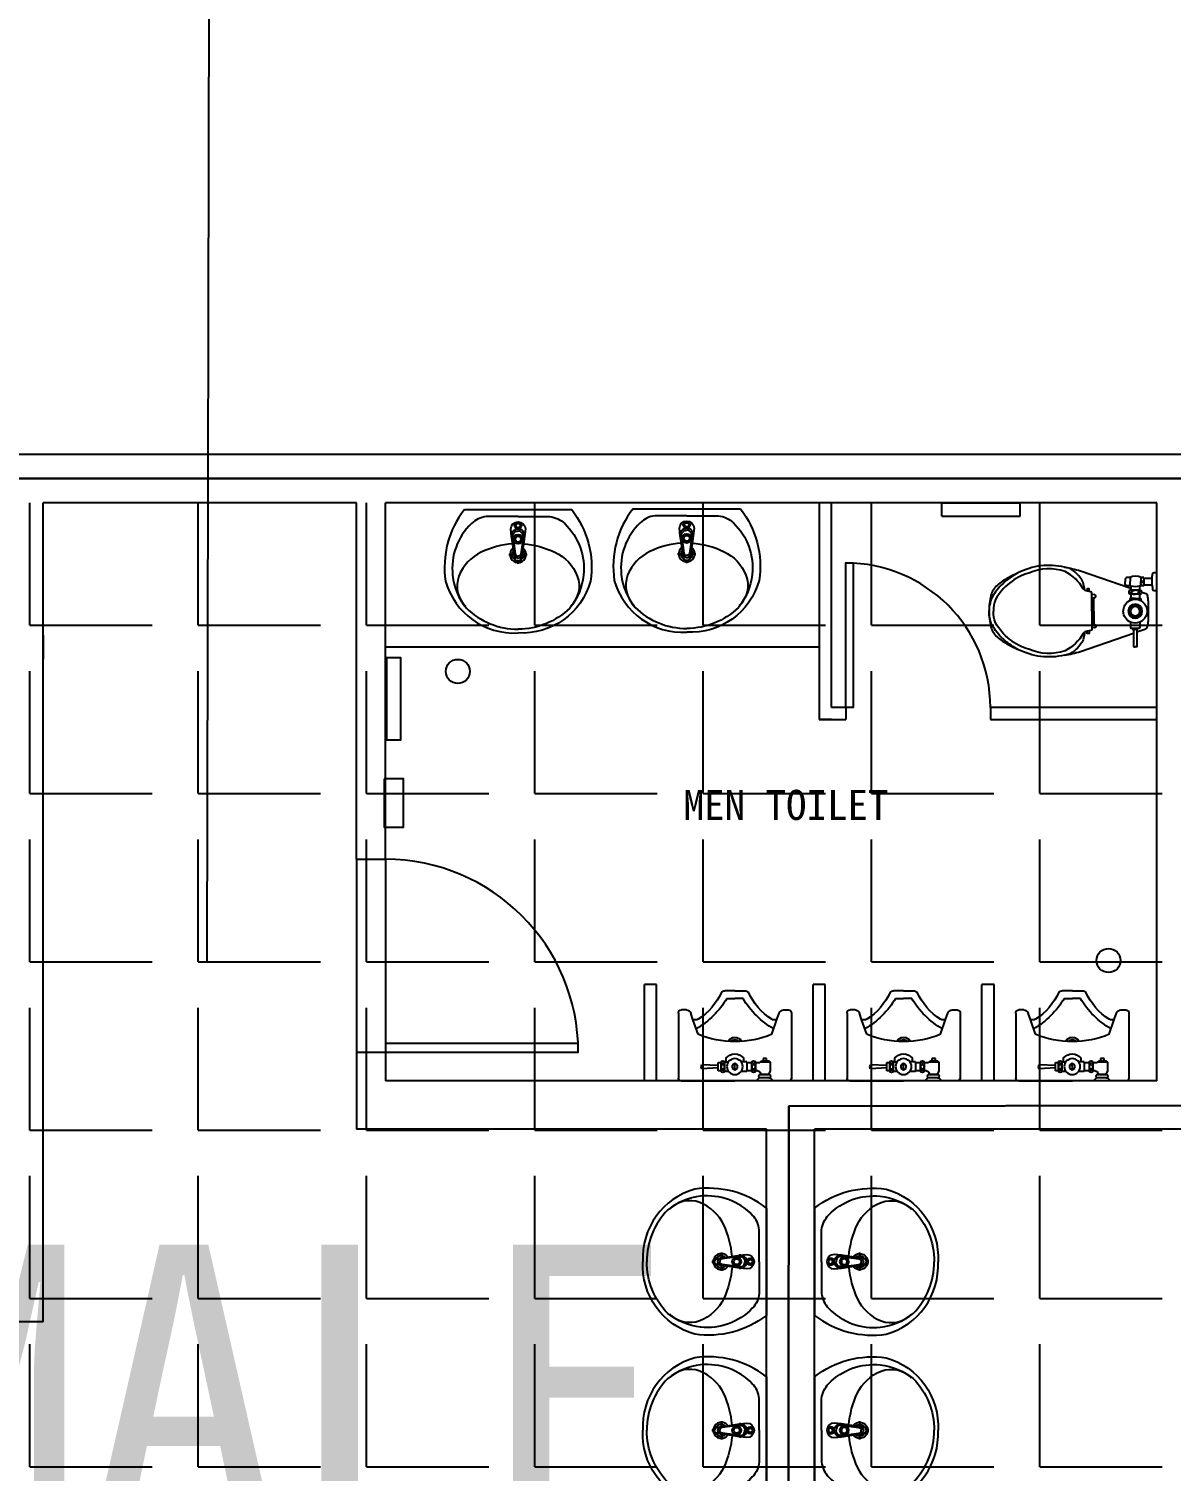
# Model space of a CAD drawing. Header units: inches. Extents: x -449189 to -231461, y -105857 to 48108.
# Drawn here: x -282248 to -277508, y -43477 to -37491 of the extents above; entities that cross this region are included whole.
import ezdxf
from ezdxf.enums import TextEntityAlignment as Align

# ---------------------------------------------------------------- set-up
doc = ezdxf.new("R2010")
doc.units = ezdxf.units.IN
doc.header["$MEASUREMENT"] = 0
for name, color, linetype in [('HATCH', 90, 'Continuous'), ('NEW AREA', 6, 'Continuous'), ('SANI', 7, 'Continuous'), ('SANI-DETL', 15, 'Continuous'), ('Shop-no.', 3, 'Continuous'), ('WALL', 255, 'Continuous'), ('WC-DET', 15, 'Continuous'), ('WC-DET1', 15, 'Continuous'), ('WC-OUTL', 7, 'Continuous')]:
    doc.layers.add(name, color=color, linetype=linetype)
doc.styles.add('BLKBLD', font='STXIHEI.TTF', dxfattribs={"height": 0.45})
doc.styles.get("Standard").update_dxf_attribs({"font": 'arial.ttf'})
pattern_1 = [(0, (-380034.3, -67208.1), (0, 698.5), [508, -190.5]), (90, (-380034.3, -67208.1), (-698.5, 4e-14), [508, -190.5])]

# ---------------------------------------------------------------- blocks, each defined once
blk = doc.blocks.new('A$C3095')
at = {"layer": 'WC-DET', "color": 7}
blk.add_lwpolyline([(0.2626, 0.4151, 0.462811), (0.2356, 0.4461, 0.462811), (0.2086, 0.4151)], format="xyb", dxfattribs=at)
at = {"layer": 'WC-DET', "color": 15}
blk.add_circle((0.2356, 0.4606), 0.0143, dxfattribs=at)
at = {"layer": 'WC-DET1', "color": 15}
for p, q in [((0.1973, 0.3404), (0.2196, 0.3404)), ((0.2516, 0.3404), (0.2739, 0.3404))]:
    blk.add_line(p, q, dxfattribs=at)
at = {"layer": 'WC-DET1'}
blk.add_line((0.2356, 0.3021), (0.2356, 0.3047), dxfattribs=at)
at = {"layer": 'WC-DET1', "color": 15}
for points in [[(0.2356, 0.4979), (0.1039, 0.4979, 0.162185), (0.0421, 0.4687, 0.233161), (-0.0359, 0.2543, 0.143977), (0.021, 0.1178, 0.196219), (0.2356, 0.0305, 0.668877)], [(0.2356, 0.4979), (0.3673, 0.4979, -0.162185), (0.4291, 0.4687, -0.233161), (0.5071, 0.2543, -0.143977), (0.4502, 0.1178, -0.196219), (0.2356, 0.0305, -0.668877)], [(0.2136, 0.4171, -0.414214), (0.2356, 0.4381, -0.685598)], [(0.2576, 0.4171, 0.414214), (0.2356, 0.4381, 0.685598)], [(0.2136, 0.4171), (0.2236, 0.3435, 0.389882), (0.2356, 0.3335, 1.391857)], [(0.2576, 0.4171), (0.2476, 0.3435, -0.389882), (0.2356, 0.3335, -1.391857)], [(0.2476, 0.3222, -0.389882), (0.2356, 0.3122, -0.230616), (0.2263, 0.3162, -0.146126), (0.2236, 0.3222)]]:
    blk.add_lwpolyline(points, format="xyb", dxfattribs=at)
at = {"layer": 'WC-DET1', "color": 7}
for points in [[(0.2236, 0.3222), (0.2216, 0.3342, -0.090943), (0.2196, 0.3405), (0.2136, 0.3821), (0.2086, 0.4151), (0.2054, 0.4465, -0.413838), (0.2356, 0.4759, -0.413838), (0.2658, 0.4465), (0.2626, 0.4151), (0.2576, 0.3821), (0.2516, 0.3405, -0.090943), (0.2496, 0.3342), (0.2476, 0.3222, -0.482882)], [(0.2132, 0.3847, 0.090194), (0.0828, 0.3501, 0.192225), (-0.0099, 0.251, 0.303637), (0.0178, 0.126)], [(0.258, 0.3847, -0.090194), (0.3884, 0.3501, -0.192225), (0.4811, 0.251, -0.303637), (0.4535, 0.126)], [(0.2216, 0.3342, 0.245866), (0.2356, 0.3245, 0.245866), (0.2496, 0.3342)], [(0.2476, 0.3222), (0.2466, 0.3147, -0.409667), (0.2356, 0.3047, -0.409667), (0.2246, 0.3147), (0.2236, 0.3222)]]:
    blk.add_lwpolyline(points, format="xyb", dxfattribs=at)
at = {"layer": 'WC-DET1', "color": 15}
for centre, radius in [((0.2356, 0.4041), 0.019), ((0.2356, 0.4606), 0.0089), ((0.2356, 0.4041), 0.012)]:
    blk.add_circle(centre, radius, dxfattribs=at)
for radius, start, end in [(0.0335, 126.39608, 256.26016), (0.0335, 283.73984, 53.60392), (0.0244, 138.65575, 241.67352), (0.0244, 298.32648, 41.34425)]:
    blk.add_arc((0.2356, 0.3404), radius, start, end, dxfattribs=at)
at = {"layer": 'WC-OUTL'}
blk.add_line((0.0129, 0.5272), (0.4583, 0.5272), dxfattribs=at)
for points in [[(0.0129, 0.5272, 0.204824), (-0.0652, 0.2299, 0.352064), (0.2356, 0.0149, 0.821397)], [(0.4583, 0.5272, -0.204824), (0.5364, 0.2299, -0.352064), (0.2356, 0.0149, -0.821397)]]:
    blk.add_lwpolyline(points, format="xyb", dxfattribs=at)
blk = doc.blocks.new('A$C759B7A6F')
at = {"layer": 'SANI'}
for p, q in [((0, 0.0931), (0, 0.3621)), ((0.012, 0.3741), (0.2346, 0.3741)), ((0.4572, 0.3741), (0.2346, 0.3741)), ((0.4692, 0.0931), (0.4692, 0.3621)), ((0.033, 0.0791), (0.013, 0.0791)), ((0.0604, 0.1192), (0.051, 0.0921)), ((0.4088, 0.1192), (0.4182, 0.0921)), ((0.4362, 0.0791), (0.4562, 0.0791)), ((0.2346, 0), (0.193, 0)), ((0.2346, 0), (0.2762, 0))]:
    blk.add_line(p, q, dxfattribs=at)
for centre, radius, start, end in [((0.012, 0.3621), 0.012, 90, 180), ((0.4572, 0.3621), 0.012, 360, 90), ((0.07, 0.093), 0.0279, 64.37031, 110.07836), ((0.3993, 0.093), 0.0279, 69.92164, 115.62969), ((0.013, 0.0922), 0.013, 175.75781, 270), ((0.0328, 0.0985), 0.0193, 270.78317, 340.89214), ((-0.0661, -0.1082), 0.2705, 24.99848, 56.79132), ((0.5354, -0.1082), 0.2705, 123.20868, 155.00152), ((0.4365, 0.0985), 0.0193, 199.10786, 269.21683), ((0.4562, 0.0922), 0.013, 270, 4.24219), ((0.193, 0.0191), 0.0191, 222.73178, 270), ((0.2762, 0.0191), 0.0191, 270, 317.26822)]:
    blk.add_arc(centre, radius, start, end, dxfattribs=at)
at = {"layer": 'SANI-DETL'}
for p, q in [((0.3352, 0.3611), (0.3222, 0.3741)), ((0.3402, 0.3611), (0.3352, 0.3611)), ((0.3752, 0.3611), (0.3402, 0.3611)), ((0.3752, 0.3611), (0.3812, 0.3611)), ((0.3812, 0.3611), (0.3932, 0.3741)), ((0.1652, 0.3201), (0.0972, 0.3231)), ((0.1652, 0.3101), (0.0972, 0.3071)), ((0.1772, 0.3321), (0.1652, 0.3321)), ((0.1652, 0.3321), (0.1652, 0.2971)), ((0.1772, 0.3321), (0.1772, 0.2971)), ((0.2077, 0.3341), (0.1909, 0.3341)), ((0.1912, 0.2971), (0.1912, 0.3321)), ((0.223, 0.3209), (0.2342, 0.3274)), ((0.223, 0.3079), (0.223, 0.3209)), ((0.2342, 0.3014), (0.223, 0.3079)), ((0.2342, 0.3274), (0.2455, 0.3209)), ((0.2346, 0.3267), (0.2342, 0.3014)), ((0.2455, 0.3079), (0.2342, 0.3014)), ((0.2455, 0.3209), (0.2455, 0.3079)), ((0.2842, 0.3341), (0.2607, 0.3341)), ((0.2842, 0.3321), (0.2842, 0.3341)), ((0.3052, 0.3321), (0.2842, 0.3321)), ((0.2842, 0.2971), (0.2842, 0.3321)), ((0.3052, 0.3321), (0.3052, 0.2971)), ((0.3292, 0.3321), (0.3192, 0.3321)), ((0.3192, 0.2971), (0.3192, 0.3321)), ((0.3402, 0.3471), (0.3402, 0.3431)), ((0.3402, 0.3471), (0.3752, 0.3471)), ((0.3742, 0.3471), (0.3402, 0.3471)), ((0.3802, 0.3321), (0.3742, 0.3471)), ((0.3802, 0.2961), (0.3802, 0.3321)), ((0.1652, 0.2971), (0.1772, 0.2971)), ((0.1909, 0.2951), (0.2075, 0.2951)), ((0.1972, 0.2801), (0.1972, 0.2951)), ((0.2842, 0.2951), (0.261, 0.2951)), ((0.2712, 0.2951), (0.2712, 0.2801)), ((0.2842, 0.2971), (0.2842, 0.2951)), ((0.2842, 0.2971), (0.3052, 0.2971)), ((0.3192, 0.2971), (0.3382, 0.2971)), ((0.3802, 0.2961), (0.3392, 0.2961)), ((0.3392, 0.2961), (0.3442, 0.2911)), ((0.3442, 0.2911), (0.3732, 0.2911)), ((0.3512, 0.2811), (0.3512, 0.2911)), ((0.3662, 0.2811), (0.3512, 0.2811)), ((0.3662, 0.2911), (0.3662, 0.2811)), ((0.3732, 0.2911), (0.3802, 0.2961)), ((0.0816, 0.1802), (0.0604, 0.1192)), ((0.3877, 0.1802), (0.4088, 0.1192)), ((0.201, 0.0311), (0.2346, 0.0311)), ((0.2682, 0.0311), (0.2346, 0.0311))]:
    blk.add_line(p, q, dxfattribs=at)
blk.add_circle((0.2342, 0.3144), 0.033, dxfattribs=at)
for centre, radius, start, end in [((0.3402, 0.3541), 0.007, 90, 270), ((0.3752, 0.3541), 0.007, 270, 90), ((0.1137, 0.3124), 0.0197, 146.91515, 171.97276), ((0.1137, 0.3179), 0.0197, 188.02724, 213.08485), ((0.1842, 0.3321), 0.007, 0, 180), ((0.1948, 0.3151), 0.0166, 166.04315, 180), ((0.1948, 0.3151), 0.0166, 180, 193.95685), ((0.1948, 0.3381), 0.0166, 187.49937, 193.95685), ((0.1896, 0.3368), 0.0112, 193.95685, 210.96376), ((0.1896, 0.3164), 0.0112, 149.03624, 166.04315), ((0.1896, 0.3138), 0.0112, 193.95685, 210.96376), ((0.1863, 0.3348), 0.00736, 210.96376, 235.38051), ((0.1863, 0.3184), 0.00736, 124.61949, 149.03624), ((0.1863, 0.3118), 0.00736, 210.96376, 235.38051), ((0.1863, 0.2954), 0.00736, 124.61949, 149.03624), ((0.1842, 0.3318), 0.00372, 235.38051, 270), ((0.1842, 0.3214), 0.00372, 90, 124.61949), ((0.1842, 0.3088), 0.00372, 235.38051, 270), ((0.1842, 0.2984), 0.00372, 90, 124.61949), ((0.1842, 0.3318), 0.00372, 270, 304.61949), ((0.1842, 0.3214), 0.00372, 55.38051, 90), ((0.1842, 0.3088), 0.00372, 270, 304.61949), ((0.1842, 0.2984), 0.00372, 55.38051, 90), ((0.1821, 0.3348), 0.00736, 304.61949, 329.03624), ((0.1821, 0.3184), 0.00736, 30.96376, 55.38051), ((0.1821, 0.3118), 0.00736, 304.61949, 329.03624), ((0.1821, 0.2954), 0.00736, 30.96376, 55.38051), ((0.1788, 0.3368), 0.0112, 329.03624, 346.04315), ((0.1788, 0.3164), 0.0112, 13.95685, 30.96376), ((0.1788, 0.3138), 0.0112, 329.03624, 346.04315), ((0.1736, 0.3381), 0.0166, 346.04315, 352.50063), ((0.1736, 0.3151), 0.0166, 360, 13.95685), ((0.1736, 0.3151), 0.0166, 346.04315, 0), ((0.3122, 0.3321), 0.007, 0, 180), ((0.3228, 0.3151), 0.0166, 166.04315, 180), ((0.3228, 0.3151), 0.0166, 180, 193.95685), ((0.3228, 0.3381), 0.0166, 187.49937, 193.95685), ((0.3176, 0.3368), 0.0112, 193.95685, 210.96376), ((0.3176, 0.3164), 0.0112, 149.03624, 166.04315), ((0.3176, 0.3138), 0.0112, 193.95685, 210.96376), ((0.3143, 0.3348), 0.00736, 210.96376, 235.38051), ((0.3143, 0.3184), 0.00736, 124.61949, 149.03624), ((0.3143, 0.3118), 0.00736, 210.96376, 235.38051), ((0.3143, 0.2954), 0.00736, 124.61949, 149.03624), ((0.3122, 0.3318), 0.00372, 235.38051, 270), ((0.3122, 0.3214), 0.00372, 90, 124.61949), ((0.3122, 0.3088), 0.00372, 235.38051, 270), ((0.3122, 0.2984), 0.00372, 90, 124.61949), ((0.3122, 0.3318), 0.00372, 270, 304.61949), ((0.3122, 0.3214), 0.00372, 55.38051, 90), ((0.3122, 0.3088), 0.00372, 270, 304.61949), ((0.3122, 0.2984), 0.00372, 55.38051, 90), ((0.3101, 0.3348), 0.00736, 304.61949, 329.03624), ((0.3101, 0.3184), 0.00736, 30.96376, 55.38051), ((0.3101, 0.3118), 0.00736, 304.61949, 329.03624), ((0.3101, 0.2954), 0.00736, 30.96376, 55.38051), ((0.3068, 0.3368), 0.0112, 329.03624, 346.04315), ((0.3068, 0.3164), 0.0112, 13.95685, 30.96376), ((0.3068, 0.3138), 0.0112, 329.03624, 346.04315), ((0.3016, 0.3381), 0.0166, 346.04315, 352.50063), ((0.3016, 0.3151), 0.0166, 360, 13.95685), ((0.3016, 0.3151), 0.0166, 346.04315, 0), ((0.3292, 0.3431), 0.011, 270, 0), ((0.1842, 0.2971), 0.007, 180, 0), ((0.1948, 0.2921), 0.0166, 166.04315, 175.47749), ((0.1896, 0.2934), 0.0112, 149.03624, 166.04315), ((0.1788, 0.2934), 0.0112, 13.95685, 30.96376), ((0.1736, 0.2921), 0.0166, 4.52251, 13.95685), ((0.2342, 0.3091), 0.047, 218.08877, 321.91123), ((0.3122, 0.2971), 0.007, 180, 0), ((0.3228, 0.2921), 0.0166, 166.04315, 175.47749), ((0.3176, 0.2934), 0.0112, 149.03624, 166.04315), ((0.3068, 0.2934), 0.0112, 13.95685, 30.96376), ((0.3016, 0.2921), 0.0166, 4.52251, 13.95685), ((0.2231, -0.1435), 0.3533, 88.12714, 113.60994), ((0.2346, 0.2251), 0.032, 209.34951, 330.65049), ((0.2346, 0.2251), 0.022, 224.18639, 315.81361), ((0.2462, -0.1435), 0.3533, 66.39006, 91.87286), ((-0.1001, -0.145), 0.3488, 30.32022, 60.12612), ((0.5693, -0.1449), 0.3488, 119.74088, 149.67849)]:
    blk.add_arc(centre, radius, start, end, dxfattribs=at)
blk = doc.blocks.new('A$C5353')
at = {"layer": 'WC-DET1', "color": 7}
for p, q in [((0.291, 0.4424), (0.3207, 0.4424)), ((0.1116, 0.3848), (0.1116, 0.3887)), ((0.1116, 0.3601), (0.1116, 0.3848)), ((0.1116, 0.3562), (0.1116, 0.3601)), ((0.2354, 0.3952), (0.2266, 0.3952)), ((0.2354, 0.3905), (0.2354, 0.3952)), ((0.2533, 0.3905), (0.2354, 0.3905)), ((0.2354, 0.3725), (0.2354, 0.3905)), ((0.2354, 0.3725), (0.2354, 0.3544)), ((0.2533, 0.3932), (0.2533, 0.3905)), ((0.2533, 0.3905), (0.2533, 0.3544)), ((0.2566, 0.3986), (0.2626, 0.3986)), ((0.27, 0.3905), (0.27, 0.3544)), ((0.288, 0.3958), (0.3059, 0.3958)), ((0.3237, 0.3958), (0.3059, 0.3958)), ((0.2354, 0.3497), (0.2266, 0.3497)), ((0.2354, 0.3544), (0.2354, 0.3497)), ((0.2533, 0.3544), (0.2354, 0.3544)), ((0.2533, 0.3544), (0.2533, 0.3517)), ((0.2778, 0.3544), (0.27, 0.3544)), ((0.27, 0.3544), (0.27, 0.3529)), ((0.27, 0.3529), (0.27, 0.3517))]:
    blk.add_line(p, q, dxfattribs=at)
at = {"layer": 'WC-DET1'}
for p, q in [((0.2547, 0.3886), (0.2616, 0.3886)), ((0.256, 0.3864), (0.2616, 0.3864)), ((0.2565, 0.3864), (0.2565, 0.3886)), ((0.2667, 0.3886), (0.2616, 0.3886)), ((0.2673, 0.3864), (0.2616, 0.3864)), ((0.2685, 0.3886), (0.2667, 0.3886)), ((0.2667, 0.3864), (0.2667, 0.3886)), ((0.3044, 0.398), (0.3044, 0.4066)), ((0.3073, 0.398), (0.3073, 0.4066)), ((0.2547, 0.3561), (0.2616, 0.3561)), ((0.256, 0.3584), (0.2616, 0.3584)), ((0.2565, 0.3561), (0.2565, 0.3584)), ((0.2673, 0.3584), (0.2616, 0.3584)), ((0.2685, 0.3561), (0.2616, 0.3561)), ((0.2667, 0.3561), (0.2667, 0.3584)), ((0.2882, 0.3512), (0.3059, 0.3512)), ((0.3235, 0.3512), (0.3059, 0.3512))]:
    blk.add_line(p, q, dxfattribs=at)
at = {"layer": 'WC-DET1', "color": 7}
for points in [[(0.1066, 0.3652), (0.0999, 0.3652), (0.0916, 0.3652)], [(0.1049, 0.3797), (0.0966, 0.3797)], [(0.1066, 0.3797), (0.1049, 0.3797)], [(0.1116, 0.3848), (0.1066, 0.381), (0.1066, 0.3797)], [(0.1066, 0.3797), (0.1066, 0.3725)], [(0.1066, 0.3652), (0.1066, 0.3725)], [(0.1116, 0.3601), (0.1066, 0.3639), (0.1066, 0.3652)], [(0.1374, 0.3919), (0.1138, 0.3919), (0.1116, 0.3887)], [(0.2351, 0.3953), (0.2266, 0.3953)], [(0.3197, 0.4087), (0.292, 0.4087)], [(0.1374, 0.353), (0.1138, 0.353), (0.1116, 0.3562)], [(0.2351, 0.3496), (0.2266, 0.3496)], [(0.2667, 0.3462), (0.2566, 0.3462)]]:
    blk.add_lwpolyline(points, dxfattribs=at)
at = {"layer": 'WC-DET1'}
blk.add_lwpolyline([(0.2117, 0.3725), (0.1972, 0.3974), (0.1684, 0.3974), (0.154, 0.3725), (0.1684, 0.3475), (0.1972, 0.3475)], close=True, dxfattribs=at)
for points in [[(0.256, 0.3864, 0.092516), (0.2532, 0.3724, 0.722249)], [(0.256, 0.3584, -0.092516), (0.2532, 0.3724, -0.722249)], [(0.2547, 0.3886, -0.185914), (0.2533, 0.3932, -0.331757)], [(0.2673, 0.3864, -0.092516), (0.27, 0.3724, -0.722249)], [(0.2673, 0.3584, 0.092516), (0.27, 0.3724, 0.722249)], [(0.2685, 0.3886, 0.185914), (0.27, 0.3932, 0.331757)], [(0.2886, 0.406, -0.300328), (0.3044, 0.4066), (0.3059, 0.4066, -0.24821)], [(0.2886, 0.3986, 0.300328), (0.3044, 0.398), (0.3059, 0.398, 0.24821)], [(0.3231, 0.406, 0.300328), (0.3073, 0.4066), (0.3059, 0.4066, 0.24821)], [(0.3231, 0.3986, -0.300328), (0.3073, 0.398), (0.3059, 0.398, -0.24821)], [(0.2547, 0.3561, 0.179058), (0.2533, 0.3517, 0.331757)], [(0.2685, 0.3561, -0.179058), (0.27, 0.3517, -0.331757)], [(0.1269, 0.1927), (0.1269, 0.2045, 0.772947), (0.1142, 0.2034), (0.1145, 0.1927)], [(0.2387, 0.1927), (0.2387, 0.2045, -0.772947), (0.2514, 0.2034), (0.2511, 0.1927)], [(0.0948, 0.1626, -0.059955), (0.0901, 0.1571, 0.138221), (0.0188, 0.0817, 0.191859), (0.0248, -0.069, 0.198216), (0.1346, -0.2072, 0.098339), (0.1828, -0.2152, 3.291094)], [(0.2708, 0.1626, 0.059955), (0.2756, 0.1571, -0.138221), (0.3469, 0.0817, -0.191859), (0.3409, -0.069, -0.198216), (0.2311, -0.2072, -0.098339), (0.1828, -0.2152, -3.291094)]]:
    blk.add_lwpolyline(points, format="xyb", dxfattribs=at)
at = {"layer": 'WC-DET1', "color": 7}
for points in [[(0.2533, 0.3932, -0.104016), (0.254, 0.3959, -0.331757)], [(0.254, 0.3959, -0.141437), (0.2566, 0.3986, -0.331757)], [(0.2864, 0.3905, 0.143468), (0.2871, 0.3544)], [(0.2533, 0.3517, 0.256176), (0.2566, 0.3462, 0.331757)], [(0.27, 0.3517, -0.256176), (0.2667, 0.3462, -0.331757)], [(0.1145, 0.1927), (0.1081, 0.1927, 0.286592), (0.102, 0.1889), (0.0997, 0.1747, -0.109188), (0.0948, 0.1626, 0.138221)], [(0.1269, 0.1927), (0.1145, 0.1927, 0.286592)], [(0.1828, 0.1927), (0.1269, 0.1927, 0.286592)], [(0.1828, 0.1927), (0.2387, 0.1927, -0.286592)], [(0.2387, 0.1927), (0.2511, 0.1927, -0.286592)], [(0.2511, 0.1927), (0.2576, 0.1927, -0.286592), (0.2637, 0.1889), (0.266, 0.1747, 0.109188), (0.2708, 0.1626, -0.138221)], [(0.0949, 0.1625, 0.131326), (0.0477, 0.1472, 0.121593), (0.0069, 0.1037, 0.022515), (0, 0.0793, 0.072582)], [(0.2708, 0.1625, -0.131326), (0.3179, 0.1472, -0.121593), (0.3588, 0.1037, -0.022515), (0.3656, 0.0793, -0.072582)], [(0.0242, -0.114, 0.05925), (0.0616, -0.169, 0.072582), (0.1174, -0.2171, 0.138037), (0.1828, -0.2337, 1.863946)], [(0.3414, -0.114, -0.05925), (0.3041, -0.169, -0.072582), (0.2483, -0.2171, -0.138037), (0.1828, -0.2337, -1.863946)]]:
    blk.add_lwpolyline(points, format="xyb", dxfattribs=at)
at = {"layer": 'WC-DET1'}
for points in [[(0.1008, 0.1817), (0.0907, 0.1819), (0.0907, 0.1734), (0.0994, 0.1734)], [(0.1828, 0.2003), (0.1269, 0.2008)], [(0.1828, 0.2003), (0.2387, 0.2008)], [(0.2649, 0.1817), (0.2749, 0.1819), (0.2749, 0.1734), (0.2662, 0.1734)]]:
    blk.add_lwpolyline(points, dxfattribs=at)
at = {"layer": 'WC-DET1', "color": 7}
blk.add_circle((0.1828, 0.3725), 0.0293, dxfattribs=at)
at = {"layer": 'WC-DET1'}
blk.add_circle((0.1828, 0.3725), 0.0195, dxfattribs=at)
at = {"layer": 'WC-DET1', "color": 7}
for start, end in [(37.90678, 142.09322), (156.83637, 203.16363), (142.09322, 156.83637), (27.40934, 37.90678), (203.16363, 332.59066)]:
    blk.add_arc((0.1828, 0.3725), 0.0494, start, end, dxfattribs=at)
at = {"layer": 'WC-DET1'}
blk.add_arc((0.1828, 0.3725), 0.0494, 332.59066, 27.40934, dxfattribs=at)
at = {"layer": 'WC-OUTL'}
for p, q in [((0.1439, 0.427), (0.2218, 0.427)), ((0.292, 0.4087), (0.292, 0.4424)), ((0.3197, 0.4087), (0.3197, 0.4424)), ((0.2626, 0.3986), (0.2667, 0.3986)), ((0.27, 0.3932), (0.27, 0.3905)), ((0.2864, 0.3905), (0.27, 0.3905)), ((0.2827, 0.3544), (0.2778, 0.3544)), ((0.2871, 0.3544), (0.2827, 0.3544))]:
    blk.add_line(p, q, dxfattribs=at)
for points in [[(0.1049, 0.4039), (0.108, 0.4129, -0.321568), (0.1189, 0.4238, -0.01768), (0.1439, 0.427, -0.045093)], [(0.2218, 0.427, -0.01768), (0.2468, 0.4238, -0.157709)], [(0.2608, 0.4039), (0.2577, 0.4129, 0.321568), (0.2468, 0.4238, 0.01768)], [(0.291, 0.4424), (0.2886, 0.4424, 0.031205), (0.2738, 0.4448, -0.369937), (0.2682, 0.4512), (0.2682, 0.4616)], [(0.3207, 0.4424), (0.3232, 0.4424, -0.031205), (0.3379, 0.4448, 0.369937), (0.3435, 0.4512), (0.3435, 0.4616)], [(0, 0.0793, -0.046321), (0.016, 0.1449), (0.0916, 0.3652, -0.307161)], [(0.0966, 0.3797), (0.037, 0.3797), (0.0366, 0.3796, 0.366639), (0.0343, 0.3769), (0.0343, 0.3725)], [(0.0916, 0.3652), (0.037, 0.3652), (0.0366, 0.3653, -0.366639), (0.0343, 0.368), (0.0343, 0.3725)], [(0.0966, 0.3797), (0.1049, 0.4039, -0.307161)], [(0.2626, 0.3986), (0.2608, 0.4039, 0.307161)], [(0.2678, 0.3978, 0.050883), (0.2667, 0.3986, 0.331757)], [(0.27, 0.3932, 0.195753), (0.2678, 0.3978, 0.331757)], [(0.2886, 0.4087), (0.2886, 0.3972, 0.02754), (0.2864, 0.3905)], [(0.3231, 0.4087), (0.3231, 0.3972, -0.189071), (0.3231, 0.3503), (0.3231, 0.3376, -0.330641), (0.3122, 0.3303)], [(0.3656, 0.0793, 0.046321), (0.3497, 0.1449), (0.2778, 0.3544, 0.307161)], [(0.2871, 0.3544, 0.016838), (0.2886, 0.3503), (0.2886, 0.3376, 0.378181), (0.2974, 0.3303)], [(0, 0.0793, 0.178521), (0.0242, -0.114, 0.072582)], [(0.3656, 0.0793, -0.178521), (0.3414, -0.114, -0.072582)], [(0.3414, -0.114, -0.030798), (0.3216, -0.1543, -0.043191), (0.2904, -0.1995, -0.160755), (0.2483, -0.226, -0.058538), (0.1828, -0.2343, -0.058538), (0.1173, -0.226, -0.160755), (0.0752, -0.1995, -0.043191), (0.044, -0.1543, -0.030798), (0.0242, -0.114)]]:
    blk.add_lwpolyline(points, format="xyb", dxfattribs=at)
for points in [[(0.2682, 0.4616), (0.3435, 0.4616)], [(0.292, 0.4087), (0.2886, 0.4087)], [(0.3231, 0.4087), (0.3197, 0.4087)], [(0.2974, 0.3303), (0.3048, 0.3303)], [(0.3122, 0.3303), (0.3048, 0.3303)]]:
    blk.add_lwpolyline(points, dxfattribs=at)
at = {"color": 4, "flags": 3}
blk.add_attdef('SERIAL', text='', height=0.025, dxfattribs=at).set_placement((0.1708, 0.001), align=Align.CENTER)

msp = doc.modelspace()

# ---------------------------------------------------------------- hatches: boundary and pattern name
at = {"layer": 'HATCH'}
h = msp.add_hatch(dxfattribs=at)
h.set_pattern_fill('GRASS', color=141, scale=70, style=0)
h.set_pattern_definition([(90, (-380034.3, -67208.1), (-1257.235, 1257.235), [333.375, -2181.095]), (45, (-380034.3, -67208.1), (-1257.236, 1257.236), [333.375, -1444.625]), (135, (-380034.3, -67208.1), (-1257.236, -1257.236), [333.375, -1444.625])])
edge = h.paths.add_edge_path()
edge.add_line((-340288.2071, -11298.8439), (-336119.2455, -9723.545))
edge.add_line((-336119.2455, -9723.545), (-335508.3507, -9497.5812))
edge.add_line((-335508.3507, -9497.5812), (-335512.444, -2505.503))
edge.add_line((-335512.444, -2505.503), (-334540.4625, -2573.9117))
edge.add_line((-334540.4625, -2573.9117), (-333854.8554, -2620.0794))
edge.add_line((-333854.8554, -2620.0794), (-333388.2316, -2650.4541))
edge.add_line((-333388.2316, -2650.4541), (-333388.2149, -7349.5129))
edge.add_line((-333388.2149, -7349.5129), (-332068.2238, -7349.5128))
edge.add_line((-332068.2238, -7349.5128), (-332068.2228, -7069.5141))
edge.add_line((-332068.2228, -7069.5141), (-331148.2187, -7069.5112))
edge.add_line((-331148.2187, -7069.5112), (-331148.2187, -7349.5128))
edge.add_line((-331148.2187, -7349.5128), (-322288.2304, -7346.1635))
edge.add_line((-322288.2304, -7346.1635), (-322288.2225, -9562.3965))
edge.add_line((-322288.2225, -9562.3965), (-322288.2204, -10149.5262))
edge.add_line((-322288.2204, -10149.5262), (-311588.2352, -10149.5262))
edge.add_line((-311588.2352, -10149.5262), (-288008.221, -10149.5262))
edge.add_line((-288008.221, -10149.5262), (-288008.2228, -6519.5143))
edge.add_line((-288008.2228, -6519.5143), (-285608.2221, -6519.5142))
edge.add_line((-285608.2221, -6519.5142), (-285608.2214, -7289.542))
edge.add_line((-285608.2214, -7289.542), (-285448.2202, -7289.5149))
edge.add_line((-285448.2202, -7289.5149), (-285448.2432, -16605.3066))
edge.add_line((-285448.2432, -16605.3066), (-290895.3777, -16605.3066))
edge.add_line((-290895.3777, -16605.3066), (-289343.3241, -18123.0736))
edge.add_line((-289343.3241, -18123.0736), (-289343.3241, -21992.1764))
edge.add_line((-289343.3241, -21992.1764), (-290467.0658, -23134.5311))
edge.add_line((-290467.0658, -23134.5311), (-290498.1914, -37040.7856))
edge.add_line((-290498.1914, -37040.7856), (-289343.3241, -38157.4688))
edge.add_line((-289343.3241, -38157.4688), (-289346.7413, -41660.7129))
edge.add_line((-289346.7413, -41660.7129), (-290789.917, -43073.7458))
edge.add_line((-290789.917, -43073.7458), (-285498.3181, -43073.7458))
edge.add_line((-285498.3181, -43073.7458), (-285496.0031, -43115.8086))
edge.add_line((-285496.0031, -43115.8086), (-282687.0942, -45909.9083))
edge.add_line((-282687.0942, -45909.9083), (-276970.3509, -45904.7619))
edge.add_line((-276970.3509, -45904.7619), (-276970.3509, -48029.5128))
edge.add_line((-276970.3509, -48029.5128), (-285608.318, -48029.5128))
edge.add_line((-285608.318, -48029.5128), (-285608.3181, -52836.7162))
edge.add_line((-285608.3181, -52836.7162), (-286348.3155, -53015.517))
edge.add_line((-286348.3155, -53015.517), (-286516.7891, -53055.0808))
edge.add_line((-286516.7891, -53055.0808), (-287110.9356, -53191.2398))
edge.add_line((-287110.9356, -53191.2398), (-287636.3392, -53307.2906))
edge.add_line((-287636.3392, -53307.2906), (-288280.2221, -53443.9679))
edge.add_line((-288280.2221, -53443.9679), (-288782.4444, -53546.3581))
edge.add_line((-288782.4444, -53546.3581), (-289192.7738, -53627.2828))
edge.add_line((-289192.7738, -53627.2828), (-289609.1348, -53706.8959))
edge.add_line((-289609.1348, -53706.8959), (-290101.9463, -53797.883))
edge.add_line((-290101.9463, -53797.883), (-290653.7187, -53895.5982))
edge.add_line((-290653.7187, -53895.5982), (-291270.1366, -53999.5884))
edge.add_line((-291270.1366, -53999.5884), (-291699.1627, -54068.7553))
edge.add_line((-291699.1627, -54068.7553), (-292231.0385, -54150.8586))
edge.add_line((-292231.0385, -54150.8586), (-292875.9103, -54245.011))
edge.add_line((-292875.9103, -54245.011), (-293705.8929, -54357.525))
edge.add_line((-293705.8929, -54357.525), (-293995.7321, -54394.5262))
edge.add_line((-293995.7321, -54394.5262), (-294408.3241, -54445.1592))
edge.add_line((-294408.3241, -54445.1592), (-294408.3241, -53539.5795))
edge.add_line((-294408.3241, -53539.5795), (-300783.3181, -53539.5795))
edge.add_line((-300783.3181, -53539.5795), (-300783.3181, -54926.0554))
edge.add_line((-300783.3181, -54926.0554), (-300984.5052, -54932.0826))
edge.add_line((-300984.5052, -54932.0826), (-301461.242, -54944.1408))
edge.add_line((-301461.242, -54944.1408), (-302594.0659, -54960.253))
edge.add_line((-302594.0659, -54960.253), (-303474.0513, -54960.5922))
edge.add_line((-303474.0513, -54960.5922), (-304791.0427, -54941.2082))
edge.add_line((-304791.0427, -54941.2082), (-305176.7692, -54931.0136))
edge.add_line((-305176.7692, -54931.0136), (-305783.1151, -54910.8475))
edge.add_line((-305783.1151, -54910.8475), (-307476.4691, -54827.6872))
edge.add_line((-307476.4691, -54827.6872), (-308341.0607, -54769.9499))
edge.add_line((-308341.0607, -54769.9499), (-309838.7068, -54645.4082))
edge.add_line((-309838.7068, -54645.4082), (-310626.0552, -54567.4147))
edge.add_line((-310626.0552, -54567.4147), (-311469.8373, -54474.2138))
edge.add_line((-311469.8373, -54474.2138), (-312374.1162, -54363.242))
edge.add_line((-312374.1162, -54363.242), (-312476.3441, -54349.9727))
edge.add_line((-312476.3441, -54349.9727), (-312636.4866, -54328.8898))
edge.add_line((-312636.4866, -54328.8898), (-313090.9646, -54256.5062))
edge.add_line((-313090.9646, -54256.5062), (-313685.9245, -54148.7118))
edge.add_line((-313685.9245, -54148.7118), (-314664.5903, -53966.3051))
edge.add_line((-314664.5903, -53966.3051), (-315582.5073, -53789.4467))
edge.add_line((-315582.5073, -53789.4467), (-316457.9292, -53615.551))
edge.add_line((-316457.9292, -53615.551), (-317680.8645, -53364.051))
edge.add_line((-317680.8645, -53364.051), (-318715.3535, -53143.471))
edge.add_line((-318715.3535, -53143.471), (-319826.7598, -52898.452))
edge.add_line((-319826.7598, -52898.452), (-320519.3217, -52741.5431))
edge.add_line((-320519.3217, -52741.5431), (-321348.3155, -52549.4388))
edge.add_line((-321348.3155, -52549.4388), (-322096.6306, -52372.0072))
edge.add_line((-322096.6306, -52372.0072), (-322919.3065, -52172.5226))
edge.add_line((-322919.3065, -52172.5226), (-323528.6676, -52021.7675))
edge.add_line((-323528.6676, -52021.7675), (-324690.0906, -51727.3435))
edge.add_line((-324690.0906, -51727.3435), (-325741.8803, -51452.6499))
edge.add_line((-325741.8803, -51452.6499), (-326607.9305, -51220.6831))
edge.add_line((-326607.9305, -51220.6831), (-327359.6197, -51015.094))
edge.add_line((-327359.6197, -51015.094), (-328180.0259, -50786.18))
edge.add_line((-328180.0259, -50786.18), (-328941.3725, -50569.4966))
edge.add_line((-328941.3725, -50569.4966), (-329798.6195, -50320.5956))
edge.add_line((-329798.6195, -50320.5956), (-330205.1413, -50200.4623))
edge.add_line((-330205.1413, -50200.4623), (-330652.2059, -50066.5422))
edge.add_line((-330652.2059, -50066.5422), (-331102.5812, -49929.7113))
edge.add_line((-331102.5812, -49929.7113), (-331377.8045, -49845.1432))
edge.add_line((-331377.8045, -49845.1432), (-331988.6519, -49654.8606))
edge.add_line((-331988.6519, -49654.8606), (-333136.6276, -49287.5546))
edge.add_line((-333136.6276, -49287.5546), (-333995.7574, -49004.3186))
edge.add_line((-333995.7574, -49004.3186), (-334680.7346, -48773.3357))
edge.add_line((-334680.7346, -48773.3357), (-335777.3888, -48393.9214))
edge.add_line((-335777.3888, -48393.9214), (-336572.2598, -48111.4636))
edge.add_line((-336572.2598, -48111.4636), (-337362.1185, -47824.53))
edge.add_line((-337362.1185, -47824.53), (-338274.9824, -47485.0795))
edge.add_line((-338274.9824, -47485.0795), (-339501.5617, -47015.6204))
edge.add_line((-339501.5617, -47015.6204), (-340348.3181, -46674.0196))
edge.add_line((-340348.3181, -46674.0196), (-340924.1168, -46451.7427))
edge.add_line((-340924.1168, -46451.7427), (-341956.4836, -46029.3034))
edge.add_line((-341956.4836, -46029.3034), (-343181.5851, -45513.3685))
edge.add_line((-343181.5851, -45513.3685), (-344012.137, -45154.455))
edge.add_line((-344012.137, -45154.455), (-344856.511, -44781.9126))
edge.add_line((-344856.511, -44781.9126), (-345617.4163, -44439.52))
edge.add_line((-345617.4163, -44439.52), (-346395.6587, -44082.7138))
edge.add_line((-346395.6587, -44082.7138), (-347363.8794, -43629.3731))
edge.add_line((-347363.8794, -43629.3731), (-348780.7275, -42888.3236))
edge.add_line((-348780.7275, -42888.3236), (-349298.3176, -42888.3236))
edge.add_line((-349298.3176, -42888.3236), (-349298.3135, -15241.5566))
edge.add_line((-349298.3135, -15241.5566), (-345735.4049, -13623.97))
edge.add_line((-345735.4049, -13623.97), (-344247.3098, -12964.3974))
edge.add_line((-344247.3098, -12964.3974), (-342967.66, -12411.9553))
edge.add_line((-342967.66, -12411.9553), (-342295.9956, -12127.3872))
edge.add_line((-342295.9956, -12127.3872), (-341103.1645, -11631.0893))
edge.add_line((-341103.1645, -11631.0893), (-340288.2156, -11298.6419))
h = msp.add_hatch(dxfattribs=at)
h.set_pattern_fill('ANGLE', color=8, scale=100, style=0)
h.set_pattern_definition(pattern_1)
h.paths.add_polyline_path([(-277297.9627, -39357.791), (-277295.0637, -41960.1766), (-279094.9635, -41962.1817), (-279098.299, -45914.7026), (-282686.7474, -45909.9083), (-285495.6564, -43115.8086), (-285497.9628, -43073.9479), (-285490.9409, -39357.5889)])
h = msp.add_hatch(dxfattribs=at)
h.set_pattern_fill('ANGLE', color=8, scale=100, style=0)
h.set_pattern_definition(pattern_1)
h.paths.add_polyline_path([(-272541.397, -48393.7443), (-276967.964, -50158.2846), (-276968.0914, -48029.5128), (-276970.0076, -45900.899), (-278947.9714, -45913.5398), (-279098.3076, -45914.5006), (-279094.9721, -41961.9796), (-277297.9713, -41959.9778), (-277297.9713, -39357.5889), (-272541.397, -39357.5889)])

# ---------------------------------------------------------------- linework, layer by layer
at = {"layer": 'NEW AREA', "color": 1}
msp.add_lwpolyline([(-277297.9627, -39357.791), (-277295.0637, -41960.1766), (-279094.9635, -41962.1817), (-279098.299, -45914.7026), (-282686.7474, -45909.9083), (-285495.6564, -43115.8086), (-285497.9628, -43073.9479), (-285490.9409, -39357.5889), (-277297.9627, -39357.791)], dxfattribs=at)
at = {"layer": 'NEW AREA', "color": 30}
msp.add_lwpolyline([(-272541.397, -48393.7443), (-276967.964, -50158.2846), (-276968.0914, -48029.5128), (-276970.102, -45904.762), (-278947.9714, -45913.5398), (-279098.3076, -45914.5006), (-279094.9721, -41961.9796), (-277297.9713, -41959.9778), (-277297.9713, -39357.5889), (-272541.397, -39357.5889), (-272541.397, -48393.7443)], dxfattribs=at)
at = {"layer": 'Shop-no.', "color": 1}
msp.add_line((-281507.3879, -41363.6189), (-281489.4722, -32113.2757), dxfattribs=at)
at = {"layer": 'WALL', "color": 0}
for p, q in [((-268147.9628, -39257.791), (-285347.9628, -39257.791)), ((-272451.5182, -39257.791), (-285347.9627, -39257.791)), ((-268147.9627, -39257.791), (-285347.9627, -39257.791)), ((-272541.5182, -39357.791), (-285448.0417, -39357.791)), ((-280887.9627, -39457.791), (-282187.9627, -39457.791)), ((-280887.9627, -39457.791), (-282187.9627, -39457.791)), ((-280887.9627, -39457.791), (-282187.9627, -39457.791)), ((-282187.9627, -42857.791), (-282187.9627, -39457.791)), ((-280887.9627, -40937.791), (-280887.9627, -39457.791)), ((-277567.9627, -39457.791), (-280767.9627, -39457.791)), ((-277567.9627, -39457.791), (-280767.9627, -39457.791)), ((-277567.9627, -39457.791), (-280767.9627, -39457.791)), ((-280767.9627, -40937.791), (-280767.9627, -39457.791)), ((-278967.9627, -39457.791), (-278967.9627, -40357.791)), ((-278917.9627, -40307.791), (-278917.9627, -39457.791)), ((-278543.9493, -39457.791), (-278643.9493, -39457.791)), ((-278459.711, -39457.5948), (-278134.711, -39457.5938)), ((-278459.711, -39513.721), (-278459.711, -39457.5948)), ((-278134.711, -39513.72), (-278134.711, -39457.5938)), ((-277567.9627, -41857.791), (-277567.9627, -39457.791)), ((-278459.711, -39513.721), (-278134.711, -39513.72)), ((-282187.9627, -40006.7791), (-282187.9627, -40106.7791)), ((-278967.9627, -40057.791), (-280767.9627, -40057.791)), ((-278857.9627, -40307.791), (-278917.9627, -40307.791)), ((-278917.9627, -40307.791), (-278917.9627, -40307.791)), ((-278857.9627, -40307.791), (-278857.9627, -40357.791)), ((-278257.9627, -40307.791), (-278257.9627, -40357.791)), ((-277567.9627, -40307.791), (-278257.9627, -40307.791)), ((-278967.9627, -40357.791), (-278917.9627, -40357.791)), ((-278967.9627, -40357.791), (-278967.9627, -40357.791)), ((-278917.9627, -40357.791), (-278967.9627, -40357.791)), ((-278917.9627, -40357.791), (-278857.9627, -40357.791)), ((-278917.9627, -40357.791), (-278917.9627, -40357.791)), ((-278257.9627, -40357.791), (-277567.9627, -40357.791)), ((-280887.9627, -40937.791), (-280887.9627, -41737.791)), ((-280887.9627, -40937.791), (-280767.9627, -40937.791)), ((-280767.9627, -40937.791), (-280767.9627, -41737.791)), ((-279642.9627, -41457.791), (-279692.9627, -41457.791)), ((-279692.9627, -41857.791), (-279692.9627, -41457.791)), ((-279642.9627, -41857.791), (-279642.9627, -41457.791)), ((-278992.9627, -41857.791), (-278992.9627, -41457.791)), ((-278942.9627, -41457.791), (-278992.9627, -41457.791)), ((-278942.9627, -41857.791), (-278942.9627, -41457.791)), ((-278242.9627, -41457.791), (-278292.9627, -41457.791)), ((-278292.9627, -41857.791), (-278292.9627, -41457.791)), ((-278242.9627, -41857.791), (-278242.9627, -41457.791)), ((-280887.9627, -41737.791), (-280887.9627, -42057.791)), ((-280887.9627, -41737.791), (-280767.9627, -41737.791)), ((-280767.9627, -41737.791), (-280767.9627, -41857.791)), ((-277567.9627, -41857.791), (-280767.9627, -41857.791)), ((-279187.6051, -42057.791), (-280887.9627, -42057.791)), ((-279187.6051, -45843.7419), (-279187.6051, -42057.791)), ((-275057.9627, -42057.791), (-278987.6051, -42057.791)), ((-278987.6051, -45843.7418), (-278987.6051, -42057.791)), ((-282187.9627, -42857.791), (-282907.9627, -42857.791))]:
    msp.add_line(p, q, dxfattribs=at)
for points in [[(-278857.9627, -40307.791), (-278857.9627, -39707.791), (-278827.9627, -39707.791), (-278827.9627, -40307.791)], [(-280763.9102, -40101.2015), (-280763.9102, -40441.2015), (-280703.9102, -40441.2015), (-280703.9102, -40101.2015)], [(-280773.1167, -40604.1927), (-280773.1167, -40804.1927), (-280693.1167, -40804.1927), (-280693.1167, -40604.1927)], [(-280767.9627, -41737.791), (-279967.9627, -41737.791), (-279967.9627, -41702.791), (-280767.9627, -41702.791)]]:
    msp.add_lwpolyline(points, close=True, dxfattribs=at)
for centre in [(-280467.9627, -40157.791), (-277767.9627, -41357.791)]:
    msp.add_circle(centre, 50, dxfattribs=at)
for centre, radius, end in [((-278857.9627, -40307.791), 600, 90), ((-280767.9627, -41737.791), 800, 89.99999997)]:
    msp.add_arc(centre, radius, 0, end, dxfattribs=at)

# ---------------------------------------------------------------- block references
at = {"layer": 'WALL', "color": 0, "xscale": 1000, "yscale": 1000, "zscale": 1000}
for p in [(-280453.5759, -40012.9733), (-279753.5759, -40009.9733)]:
    msp.add_blockref('A$C3095', p, dxfattribs=at)
at = {"layer": 'WALL', "color": 0, "yscale": 1000, "zscale": 1000}
for name, p, xscale, rotation in [('A$C5353', (-278029.5381, -40090.6177), -1000, 270), ('A$C759B7A6F', (-279552.5878, -41483.6646), -1000, 180), ('A$C759B7A6F', (-278852.5878, -41483.6646), -1000, 180), ('A$C759B7A6F', (-278152.5878, -41483.6646), -1000, 180), ('A$C3095', (-279714.7875, -42372.1779), 1000, 270), ('A$C3095', (-278460.4228, -42372.1779), -1000, 90), ('A$C3095', (-279714.7875, -43072.1779), 1000, 270), ('A$C3095', (-278460.4228, -43072.1779), -1000, 90)]:
    msp.add_blockref(name, p, dxfattribs=dict(at, xscale=xscale, rotation=rotation))

# ---------------------------------------------------------------- texts
at = {"layer": 'Shop-no.', "color": 1, "style": 'BLKBLD'}
msp.add_text('MALE', height=1200, dxfattribs=at).set_placement((-282828.8662, -43737.0194))
at = {"layer": 'WALL', "color": 0, "style": 'BLKBLD'}
msp.add_text('MEN TOILET', height=125, dxfattribs=at).set_placement((-279531.1584, -40774.4398))

doc.saveas('drawing.dxf')
